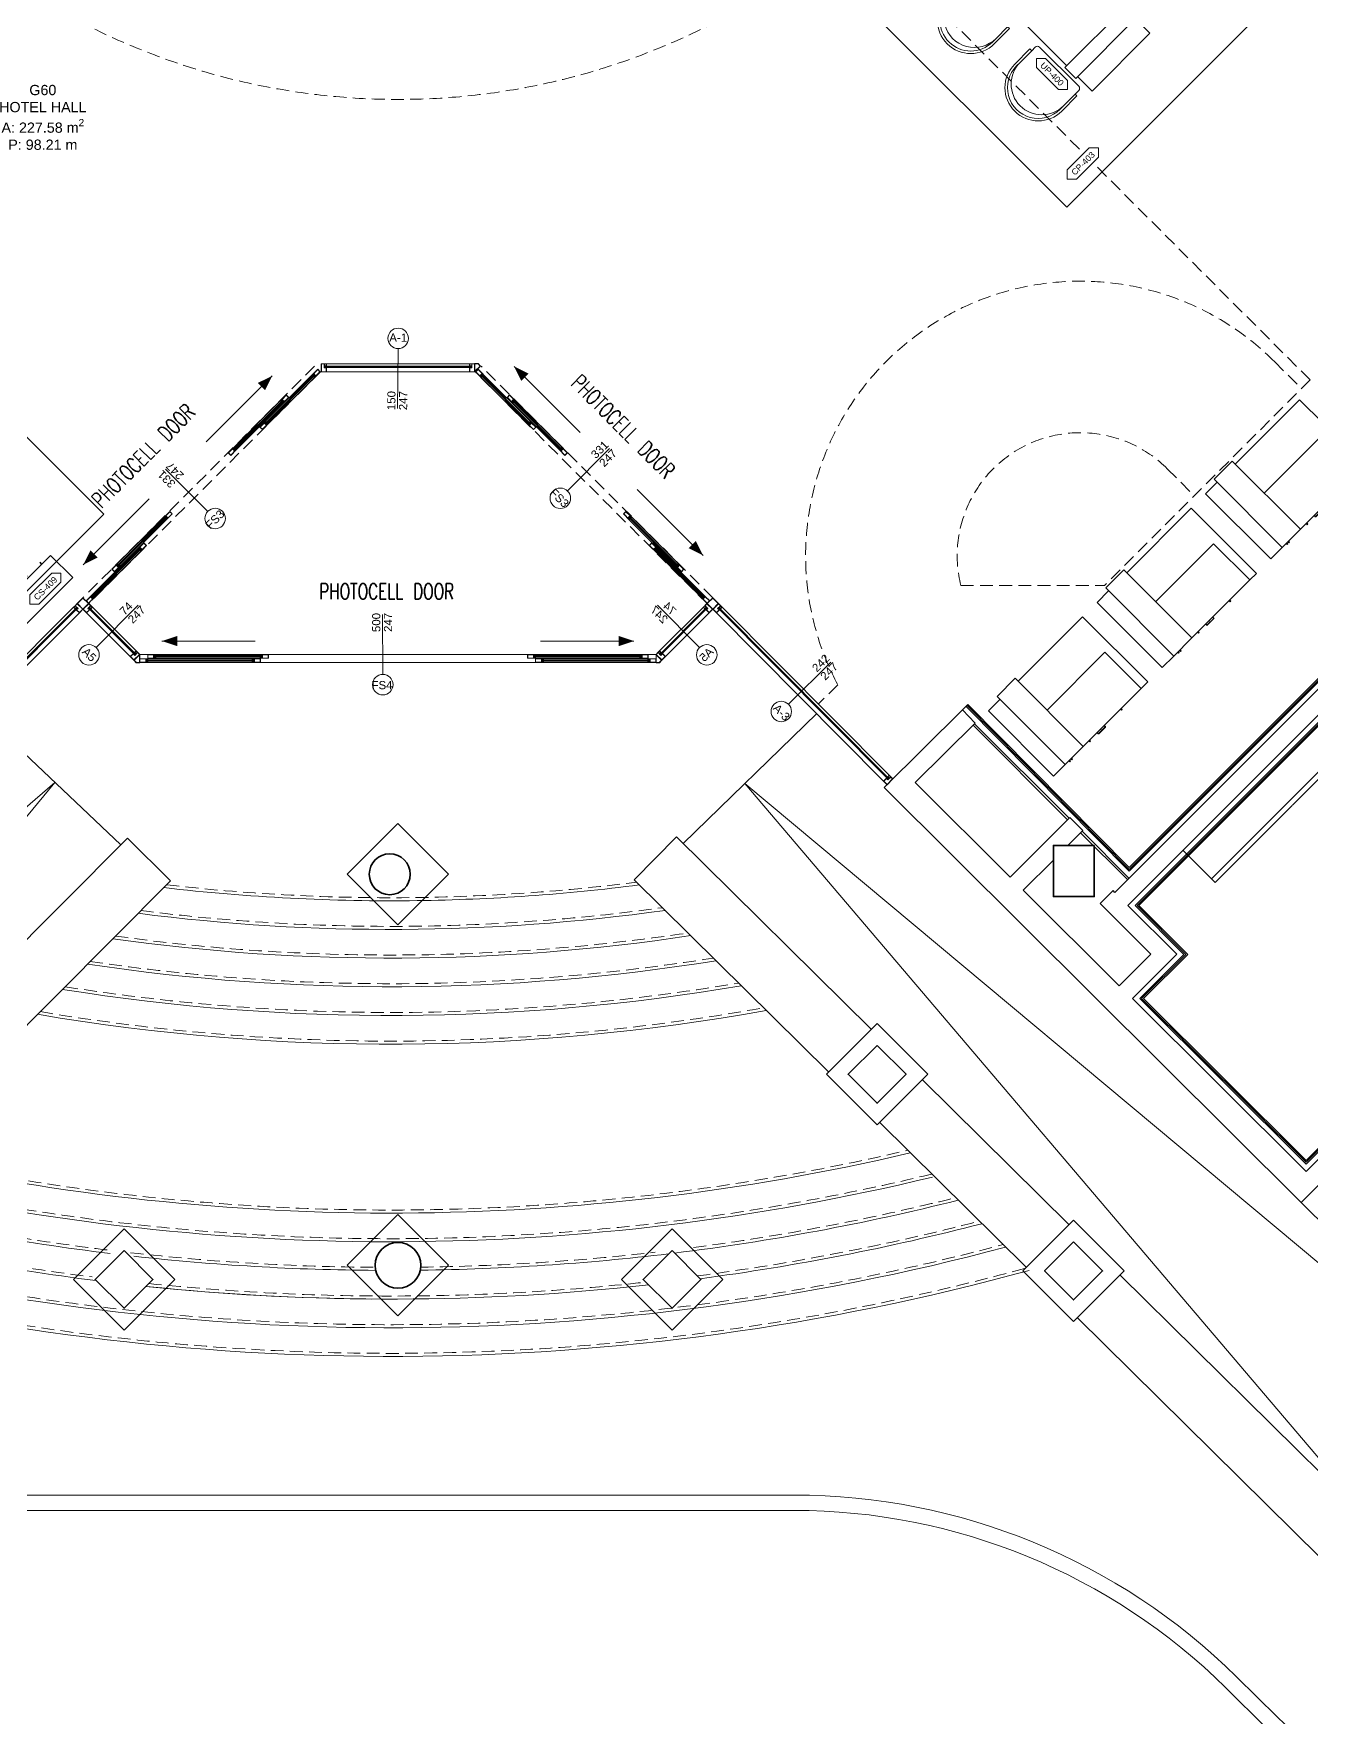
# Model space of a CAD drawing. Header units: centimetres. Extents: x 118932 to 154602, y -32682 to -23521.
# Drawn here: x 135968 to 137216, y -31698 to -30054 of the extents above; entities that cross this region are included whole.
import ezdxf

# ---------------------------------------------------------------- set-up
doc = ezdxf.new("R2010")
doc.units = ezdxf.units.CM
doc.header["$LTSCALE"] = 50
doc.header["$MEASUREMENT"] = 0
for name, pattern in [('HIDDEN', [0.375, 0.25, -0.125]), ('HIDDEN2', [0.1875, 0.125, -0.0625]), ('IMPORT-HIDDEN _11_', [3.75, 2.5, -1.25])]:
    doc.linetypes.add(name, pattern=pattern)
for name, color, linetype, lineweight, true_color in [('GEN_00_BL_Yazı', 7, 'Continuous', 0, 0x4f5250), ('GEN_00_BL_Ölçü Dış', 7, 'Continuous', 5, 0x766a5e), ('GEN_01_TA_Kolon', 7, 'Continuous', 35, 0xd05d28), ('GEN_01_TA_Merdiven', 7, 'Continuous', 13, 0x816183), ('GEN_02_TF_Mobilya', 7, 'Continuous', 5, 0x745e3d), ('GEN_02_TF_Pencere', 7, 'Continuous', 9, 0x6093ac), ('GEN_04_PL_İzdüşüm İnce', 7, 'HIDDEN2', 9, 0x6e6387), ('GEN_05_ML_Alçıpan_giydirme', 7, 'Continuous', 18, 0x7ebab5), ('GEN_05_ML_Kompozit Panel', 7, 'Continuous', 9, 0x7f8274), ('GEN_06_GR_Cam', 7, 'Continuous', 9, 0x6093ac), ('GEN_06_GR_İnce', 7, 'Continuous', 13, 0xb0b0a9), ('KALACAK DUVARLAR', 7, 'Continuous', 30, 0x005387), ('ÖRÜLECEK DUVARLAR', 7, 'Continuous', 30, 0xfaca30)]:
    doc.layers.add(name, color=color, linetype=linetype, lineweight=lineweight, true_color=true_color)
doc.layers.add('GEN_02_TF_Halı', color=7, linetype='Continuous', lineweight=5, true_color=0x903373, transparency=0.8)
doc.styles.add('ARIAL', font='arial.ttf')
doc.styles.add('Arial_6', font='arial.ttf', dxfattribs={"height": 59.5325})
doc.styles.get("Standard").update_dxf_attribs({"font": 'txt.shx', "width": 0.7})

# ---------------------------------------------------------------- blocks, each defined once
blk = doc.blocks.new('A$C2D1B6976')
at = {"layer": 'GEN_01_TA_Merdiven'}
for p, q in [((30520.1, 7623.7), (30387.2, 7749.4)), ((31069.5, 7625.1), (31200.1, 7752)), ((29725.8, 7054.8), (30455.7, 7684.6)), ((30455.7, 7684.6), (29840.6, 6941.4)), ((31877.1, 7058.8), (31129.7, 7683.6)), ((31129.7, 7683.6), (31758.2, 6944.5))]:
    blk.add_line(p, q, dxfattribs=at)
at = {"layer": 'GEN_01_TA_Merdiven', "linetype": 'IMPORT-HIDDEN _11_', "ltscale": 0.1}
for radius, start, end in [(1909.4, 263.4161, 277.2258), (1937.4, 262.7649, 277.8727), (1965.4, 262.1377, 278.4958), (1993.4, 261.5331, 279.0966), (2021.5, 260.9497, 279.6763), (2049.5, 260.3863, 280.2362), (2214.5, 257.4139, 283.1806), (2242.5, 256.9657, 283.6294), (2270.5, 256.5247, 263.1363), (2270.5, 277.4819, 284.065), (2298.5, 277.4923, 284.4881), (2298.5, 256.0994, 262.7083), (2326.5, 255.6861, 284.8992), (2270.5, 263.5761, 269.6213), (2270.5, 270.7414, 276.5362), (2354.5, 255.2844, 285.2989), (2298.5, 264.1009, 276.2245)]:
    blk.add_arc((30783.7, 9481.4), radius, start, end, dxfattribs=at)
at = {"layer": 'GEN_01_TA_Merdiven'}
for radius, start, end in [(1912.4, 270.778, 277.2963), (1912.4, 263.3452, 270.778), (1940.4, 262.6966, 277.9406), (1968.4, 262.0719, 278.5612), (1996.4, 261.4696, 279.1597), (2024.5, 260.8884, 279.7373), (2052.5, 260.327, 280.2951), (2217.5, 257.3649, 283.2293), (2245.5, 256.9657, 283.6294), (2273.5, 256.4785, 263.0754), (2273.5, 277.0071, 284.1109), (2301.5, 277.5496, 284.5327), (2301.5, 256.0545, 262.8132), (2329.5, 255.6425, 284.9426), (2273.5, 263.6646, 269.6336), (2273.5, 270.7291, 276.863), (2357.5, 255.242, 285.3411), (2301.5, 264.0403, 276.2844), (2301.5, 264.1155, 269.5397)]:
    blk.add_arc((30783.7, 9481.4), radius, start, end, dxfattribs=at)
at = {"layer": 'GEN_04_PL_İzdüşüm İnce', "ltscale": 2}
for p, q in [((31681.8, 8077.8), (31237.6, 8521.9)), ((31681.8, 8077.8), (31481, 7877)), ((31340.6, 7877), (31481, 7877)), ((31220.4, 7780.1), (31201.8, 7761.6))]:
    blk.add_line(p, q, dxfattribs=at)
for points in [[(31220.4, 7780.1, -0.861525), (31647, 8095.7), (31673.3, 8069.3)], [(31340.6, 7877, -0.760117), (31542.3, 7991), (31568.7, 7964.7)]]:
    blk.add_lwpolyline(points, format="xyb", dxfattribs=at)
blk.add_arc((30790.8, 9023.7), 671.9, 227.8621, 312.1223, dxfattribs=at)
at = {"layer": 'GEN_06_GR_İnce'}
for p, q in [((31021.5, 7589.5), (31062.9, 7631.5)), ((31253.3, 7443.4), (31062.9, 7631.5)), ((30526.7, 7630.2), (30334.5, 7437.3)), ((30568.6, 7588.5), (30526.7, 7630.2)), ((30568.6, 7588.5), (29882.4, 6899.8)), ((31211.6, 7401.7), (31021.5, 7589.5)), ((31446.5, 7252.6), (31303.1, 7394.2)), ((31404.7, 7210.8), (31261.4, 7352.5)), ((31758.2, 6944.5), (31496.2, 7203.3)), ((31719.5, 6899.8), (31454.5, 7161.6)), ((30423.8, 6988.5), (31177.7, 6988.5)), ((30423.8, 6973.5), (31177.7, 6973.5)), ((31649.5, 6771.9), (31610, 6811)), ((31639, 6761.2), (31599.4, 6800.3))]:
    blk.add_line(p, q, dxfattribs=at)
for centre, radius, start, end in [((31177.7, 6373.5), 615, 45.3434, 90), ((31177.7, 6373.5), 600, 45.3434, 90), ((31849.8, 6974.7), 300, 225.3434, 0), ((31849.8, 6974.7), 285, 225.3434, 0)]:
    blk.add_arc(centre, radius, start, end, dxfattribs=at)
blk = doc.blocks.new('LEVEL 0_A BLOK_KOLON')
at = {"layer": 'GEN_01_TA_Kolon'}
for points in [[(61859.8, 6645), (61819.8, 6645), (61819.8, 6595), (61859.8, 6595), (61859.8, 6645)], [(61647.6, 6449.6), (61619.3, 6421.4), (61647.6, 6393.1), (61661.8, 6407.2), (61675.9, 6421.4)], [(61839.6, 6257.6), (61867.9, 6229.3), (61839.6, 6201), (61825.5, 6215.2), (61811.3, 6229.3)], [(60912, 6249.3), (60883.7, 6221), (60912, 6192.8), (60926.1, 6206.9), (60940.2, 6221)], [(61447.3, 6249.3), (61419, 6221), (61447.3, 6192.8), (61461.4, 6206.9), (61475.6, 6221)]]:
    blk.add_lwpolyline(points, close=True, dxfattribs=at)
for centre, radius in [((61171.6, 6616.8), 20), ((61179.6, 6234.8), 22.3)]:
    blk.add_circle(centre, radius, dxfattribs=at)
at = {"layer": 'GEN_05_ML_Kompozit Panel'}
for points in [[(61130.1, 6616.8), (61179.6, 6666.3), (61229.1, 6616.8), (61179.6, 6567.3)], [(61598.1, 6421.4), (61647.6, 6470.9), (61697.1, 6421.4), (61647.6, 6371.9)], [(61130.1, 6234.8), (61179.6, 6284.3), (61229.1, 6234.8), (61179.6, 6185.3)], [(60862.5, 6221), (60912, 6270.5), (60961.5, 6221), (60912, 6171.5)], [(61397.8, 6221), (61447.3, 6270.5), (61496.8, 6221), (61447.3, 6171.5)], [(61790.1, 6229.3), (61839.6, 6278.8), (61889.1, 6229.3), (61839.6, 6179.8)]]:
    blk.add_lwpolyline(points, close=True, dxfattribs=at)
blk = doc.blocks.new('KALACAK DUVARLAR LEVEL 0 A BLOK')
at = {"layer": 'KALACAK DUVARLAR'}
for points in [[(61834.1, 6645), (61848.5, 6659.5), (61835.8, 6672.2), (61777.7, 6614.1), (61684.9, 6706.3), (61743.5, 6764.5), (61731, 6777.4), (61654.5, 6701.4), (62062, 6296.2), (62079.6, 6313.9)], [(62234.1, 6493.9), (62066.8, 6326.6), (61897.1, 6495.3), (61940.4, 6538.6), (61892.7, 6586.2), (62304.2, 6997.7)], [(62341.1, 7060), (61880, 6598.9), (61878.1, 6600.8), (61865.4, 6588.1), (61914.9, 6538.6), (61884.1, 6507.7), (61790.4, 6601.4), (61819.8, 6630.7)], [(61741.4, 6762.3), (61833.7, 6670.1)], [(61742.8, 6763.8), (61835.1, 6671.5)], [(61846.4, 6657.4), (61892.4, 6611.3)], [(61847.8, 6658.8), (61893.8, 6612.8)]]:
    blk.add_lwpolyline(points, dxfattribs=at)
blk.add_lwpolyline([(61191.6, 6616.8, 1), (61151.6, 6616.8, 1)], format="xyb", close=True, dxfattribs=at)
blk = doc.blocks.new('masa1')
at = {"layer": 'GEN_02_TF_Mobilya'}
for points in [[(-24.7, 24.7), (-116.7, 116.7), (-123.7, 123.7), (-180.3, 67.2), (-81.3, -31.8)], [(-14.1, 14.1), (0, 0), (-56.6, -56.6), (-70.7, -42.4)]]:
    blk.add_lwpolyline(points, dxfattribs=at)
blk.add_lwpolyline([(-72.5, -44.2), (-12.4, 15.9), (-23, 26.5), (-83.1, -33.6)], close=True, dxfattribs=at)
blk = doc.blocks.new('mobilya 4')
at = {"layer": 'GEN_02_TF_Mobilya'}
for p, q in [((-29, 98.3), (-91.9, 35.4)), ((34.7, 34.7), (-29, 98.3)), ((-63.6, 7.1), (-7.1, 63.6)), ((-7.1, 63.6), (28.3, 28.3)), ((-94.8, 38.2), (-112.4, 20.5)), ((-28.3, -28.3), (-94.8, 38.2)), ((28.3, 28.3), (34.7, 34.7)), ((-109.6, 17.7), (-120.9, 6.4)), ((-112.4, 20.5), (-46, -46)), ((-28.3, -28.3), (28.3, 28.3)), ((-120.9, 6.4), (-57.3, -57.3)), ((8, 8), (9, 7)), ((9.7, 7.7), (8.7, 8.7)), ((9.7, 7.7), (9, 7)), ((-14.9, -14.9), (-13.7, -16)), ((-13.5, -15.7), (-14.6, -14.6)), ((-7, -9.2), (-13.5, -15.7)), ((-13.2, -16), (-6.7, -9.5)), ((-11.7, -11.7), (-11.6, -11.8)), ((-10.9, -11.1), (-11.6, -11.8)), ((-11.6, -11.8), (-11.5, -11.7)), ((-10.9, -11.1), (-11, -11)), ((-11, -11.2), (-10.9, -11.1)), ((-8.1, -8.1), (-7, -9.2)), ((-6.7, -8.9), (-7.8, -7.8)), ((-46, -46), (-28.3, -28.3)), ((-28.3, -28.3), (-28.3, -28.3)), ((-22.8, -22.8), (-21.8, -23.8)), ((-21.1, -23.1), (-22.1, -22.1)), ((-21.1, -23.1), (-21.8, -23.8)), ((-57.3, -57.3), (-46, -46)), ((-42.3, -42.3), (-41.3, -43.3)), ((-40.6, -42.6), (-41.6, -41.6)), ((-40.6, -42.6), (-41.3, -43.3)), ((-40.5, -40.5), (-39.5, -41.5)), ((-38.8, -40.8), (-39.8, -39.8)), ((-38.8, -40.8), (-39.5, -41.5))]:
    blk.add_line(p, q, dxfattribs=at)
for centre, start, end in [((-13.5, -15.7), 225, 315), ((-7, -9.2), 315, 45)]:
    blk.add_arc(centre, 0.4, start, end, dxfattribs=at)
blk = doc.blocks.new('mobilya 5')
at = {"layer": 'GEN_02_TF_Mobilya'}
for p, q in [((147.8, 148.3), (175.7, 120.4)), ((175.7, 120.4), (-124.1, -179.5)), ((101.7, 46.3), (175.7, 120.4)), ((179.3, 116.8), (105.2, 42.8)), ((179.3, 116.8), (175.7, 120.4)), ((26.5, -28.8), (101.3, 45.9)), ((104.9, 42.4), (30.1, -32.4)), ((104.9, 42.4), (101.3, 45.9)), ((105.2, 42.8), (101.7, 46.3)), ((-48.6, -104), (26.2, -29.2)), ((29.7, -32.7), (-45.1, -107.5)), ((29.7, -32.7), (26.2, -29.2)), ((30.1, -32.4), (26.5, -28.8)), ((-124.1, -179.5), (-48.9, -104.3)), ((-45.4, -107.9), (-120.5, -183)), ((-124.1, -179.5), (-152, -151.5)), ((-120.5, -183), (-124.1, -179.5))]:
    blk.add_line(p, q, dxfattribs=at)
blk = doc.blocks.new('bookcase - CS-401 Bookcase _ Lobby_13-14914808-LOBBY - FURNITURE PLAN')
at = {"layer": 'GEN_02_TF_Mobilya'}
for p, q in [((13, 5), (125, 5)), ((13, 5), (13, 3)), ((13, 5), (125, 5)), ((13, 3), (13, 5)), ((125, 3), (13, 3)), ((13, 3), (13, 0)), ((13, 3), (125, 3)), ((13, 3), (13, 0)), ((125, 0), (13, 0)), ((125, 0), (13, 0)), ((125, 3), (125, 5)), ((125, 3), (125, 5)), ((125, 0), (125, 3)), ((125, 0), (125, 3))]:
    blk.add_line(p, q, dxfattribs=at)
blk = doc.blocks.new('bookcase - CS-401 Bookcase _ Lobby_12-14914807-LOBBY - FURNITURE PLAN')
at = {"layer": 'GEN_02_TF_Mobilya'}
for p, q in [((231, 3), (231, 28)), ((231, 28), (231, 3)), ((234, 3), (231, 3)), ((234, 3), (234, 28)), ((234, 28), (234, 3)), ((236, 3), (234, 3)), ((236, 3), (236, 28)), ((236, 3), (236, 28))]:
    blk.add_line(p, q, dxfattribs=at)
blk = doc.blocks.new('bookcase - CS-401 Bookcase _ Lobby_11-14914806-LOBBY - FURNITURE PLAN')
at = {"layer": 'GEN_02_TF_Mobilya'}
for p, q in [((-51, 28), (-51, 8)), ((-51, 28), (-51, 8)), ((-49, 8), (-49, 28)), ((-49, 28), (-49, 8)), ((-46, 8), (-46, 28)), ((-46, 8), (-46, 28))]:
    blk.add_line(p, q, dxfattribs=at)
blk = doc.blocks.new('bookcase - CS-401 Bookcase _ Lobby_11-V8-LOBBY - FURNITURE PLAN')
at = {"layer": 'GEN_02_TF_Mobilya'}
for p, q in [((-51, 28), (-51, 8)), ((-51, 28), (-51, 8)), ((-49, 8), (-49, 28)), ((-49, 28), (-49, 8)), ((-46, 8), (-46, 28)), ((-46, 8), (-46, 28)), ((-46, 28), (-46, 28))]:
    blk.add_line(p, q, dxfattribs=at)
blk = doc.blocks.new('FFE Tag-Multi-MSD - FFE Tag-Multi-MSD-8152404-TYPE A-01 - FURNITURE PLAN')
blk.add_wipeout([(-8.76, 0), (-6.19, 2.57), (6.19, 2.57), (8.76, 0), (6.19, -2.57), (-6.19, -2.57)]).dxf.layer = 'GEN_00_BL_Yazı'
at = {"layer": 'GEN_00_BL_Yazı'}
for p, q in [((-8.76, 0), (-6.19, 2.57)), ((-8.76, 0), (-6.19, -2.57)), ((6.19, 2.57), (-6.19, 2.57)), ((8.76, 0), (6.19, 2.57)), ((8.76, 0), (6.19, -2.57)), ((-6.19, -2.57), (6.19, -2.57))]:
    blk.add_line(p, q, dxfattribs=at)
blk = doc.blocks.new('CS-409_BookcasePrinter')
at = {"layer": 'GEN_02_TF_Mobilya'}
for p in [(1176, 305), (-1164, 0)]:
    blk.add_line(p, (-1164, 305), dxfattribs=at)
at = {"rotation": 180}
for name, p, xscale, yscale, zscale in [('bookcase - CS-401 Bookcase _ Lobby_13-14914808-LOBBY - FURNITURE PLAN', (-1123, 333), -1.482372961408308, 1.482372961408308, 1.482372961408308), ('bookcase - CS-401 Bookcase _ Lobby_12-14914807-LOBBY - FURNITURE PLAN', (-989, 333), -0.9994590557072358, 0.9994590557072358, 0.9994590557072365), ('bookcase - CS-401 Bookcase _ Lobby_13-14914808-LOBBY - FURNITURE PLAN', (-662, 333), -1.482372961408308, 1.482372961408308, 1.482372961408308), ('bookcase - CS-401 Bookcase _ Lobby_12-14914807-LOBBY - FURNITURE PLAN', (-529, 333), -0.9994590557072358, 0.9994590557072358, 0.9994590557072365), ('bookcase - CS-401 Bookcase _ Lobby_13-14914808-LOBBY - FURNITURE PLAN', (-211, 333), -1.482372961408308, 1.482372961408308, 1.482372961408308), ('bookcase - CS-401 Bookcase _ Lobby_12-14914807-LOBBY - FURNITURE PLAN', (-78, 333), -0.9994590557072358, 0.9994590557072358, 0.9994590557072365), ('bookcase - CS-401 Bookcase _ Lobby_13-14914808-LOBBY - FURNITURE PLAN', (236, 333), -1.482372961408308, 1.482372961408308, 1.482372961408308), ('bookcase - CS-401 Bookcase _ Lobby_12-14914807-LOBBY - FURNITURE PLAN', (370, 333), -0.9994590557072358, 0.9994590557072358, 0.9994590557072365), ('bookcase - CS-401 Bookcase _ Lobby_13-14914808-LOBBY - FURNITURE PLAN', (687, 333), -1.482372961408308, 1.482372961408308, 1.482372961408308), ('bookcase - CS-401 Bookcase _ Lobby_12-14914807-LOBBY - FURNITURE PLAN', (821, 333), -0.9994590557072358, 0.9994590557072358, 0.9994590557072365)]:
    blk.add_blockref(name, p, dxfattribs=dict(at, xscale=xscale, yscale=yscale, zscale=zscale))
at = {"extrusion": (0, 0, -1), "xscale": -0.9921703068934251, "yscale": 0.9921703068934251, "zscale": -0.9921703068934251, "rotation": 180}
for name, p in [('bookcase - CS-401 Bookcase _ Lobby_11-14914806-LOBBY - FURNITURE PLAN', (1091, 333)), ('bookcase - CS-401 Bookcase _ Lobby_11-14914806-LOBBY - FURNITURE PLAN', (630, 333)), ('bookcase - CS-401 Bookcase _ Lobby_11-14914806-LOBBY - FURNITURE PLAN', (180, 333)), ('bookcase - CS-401 Bookcase _ Lobby_11-14914806-LOBBY - FURNITURE PLAN', (-268, 333)), ('bookcase - CS-401 Bookcase _ Lobby_11-V8-LOBBY - FURNITURE PLAN', (-719, 333))]:
    blk.add_blockref(name, p, dxfattribs=at)
at = {"layer": 'GEN_00_BL_Yazı', "xscale": 24.48801272789196, "yscale": 24.48801272789196, "zscale": 24.48801272789196, "rotation": 359.9999999999977}
blk.add_blockref('FFE Tag-Multi-MSD - FFE Tag-Multi-MSD-8152404-TYPE A-01 - FURNITURE PLAN', (911, 113), dxfattribs=at)
at = {"layer": 'GEN_02_TF_Mobilya'}
for p in [(1176, 305), (-1164, 0)]:
    blk.add_line(p, (1176, 0), dxfattribs=at)
at = {"layer": 'GEN_00_BL_Yazı', "insert": (771, 143), "char_height": 60, "attachment_point": 1, "style": 'Arial_6'}
blk.add_mtext('CS-409', dxfattribs=at)
blk = doc.blocks.new('UP-400')
at = {"layer": 'GEN_00_BL_Yazı', "xscale": 2.448801272789173, "yscale": 2.448801272789173, "zscale": 2.448801272789173}
blk.add_blockref('FFE Tag-Multi-MSD - FFE Tag-Multi-MSD-8152404-TYPE A-01 - FURNITURE PLAN', (0, 0), dxfattribs=at)
at = {"layer": 'GEN_00_BL_Yazı', "insert": (-14, 2.9), "char_height": 6, "attachment_point": 1, "style": 'Arial_6'}
blk.add_mtext('UP-400', dxfattribs=at)
blk = doc.blocks.new('*U759')
blk.add_lwpolyline([(-30, 24), (-30, 8)])
at = {"xscale": -1, "rotation": 180}
blk.add_blockref('UP-400', (0, 10), dxfattribs=at)
at = {"ltscale": 0.03}
blk.add_lwpolyline([(-30, 8), (-32.5, 8), (-32.5, 29, -1), (32.5, 29), (32.5, 8), (30, 8), (30, 3, -0.414214), (27, 0), (-27, 0, -0.414214), (-30, 3)], format="xyb", close=True, dxfattribs=at)
for points in [[(30, 24), (30, 29, 1), (-30, 29), (-30, 24)], [(30, 8), (30, 24, 1), (-30, 24)]]:
    blk.add_lwpolyline(points, format="xyb")
blk = doc.blocks.new('CP-403_260(W)x290(D)x2')
at = {"layer": 'GEN_00_BL_Yazı', "xscale": 2.448801272789196, "yscale": 2.448801272789196, "zscale": 2.448801272789196}
blk.add_blockref('FFE Tag-Multi-MSD - FFE Tag-Multi-MSD-8152404-TYPE A-01 - FURNITURE PLAN', (0, 0), dxfattribs=at)
at = {"layer": 'GEN_00_BL_Yazı', "insert": (-14, 2.9), "char_height": 6, "attachment_point": 1, "style": 'Arial_6'}
blk.add_mtext('CP-403', dxfattribs=at)
blk = doc.blocks.new('A blok level 0 tefriş')
at = {"layer": 'GEN_02_TF_Halı'}
blk.add_lwpolyline([(45.5, -1304.2), (250.5, -1509.3), (434.4, -1325.4), (229.3, -1120.3)], close=True, dxfattribs=at)
for name, p in [('masa1', (331.8, -1339.5)), ('mobilya 4', (507, -1795.8)), ('mobilya 4', (401, -1901.9)), ('mobilya 5', (516, -1986)), ('mobilya 4', (294.9, -2007.9))]:
    blk.add_blockref(name, p)
at = {"layer": 'GEN_02_TF_Mobilya', "xscale": 0.1, "yscale": 0.1, "zscale": 0.1, "rotation": 45.00000000000234}
blk.add_blockref('CS-409_BookcasePrinter', (-803.7, -1954.4), dxfattribs=at)
at = {"layer": 'GEN_02_TF_Halı'}
blk.add_lwpolyline([(-944.7, -2063.8), (-690.2, -1809.2), (-944.7, -1554.7), (-1199.3, -1809.2)], close=True, dxfattribs=at)
at = {"rotation": 45.00000000000001}
blk.add_blockref('CP-403_260(W)x290(D)x2', (266.2, -1466.8), dxfattribs=at)
at = {"layer": 'GEN_02_TF_Mobilya', "xscale": -0.9999999999999999, "rotation": 135.0000000000034}
blk.add_blockref('*U759', (243.1, -1372.2), dxfattribs=at)
blk.add_blockref('*U759', (177.2, -1306.4), dxfattribs=at)
blk = doc.blocks.new('level 0 main tower duvarlar')
at = {"layer": 'GEN_05_ML_Alçıpan_giydirme'}
for points in [[(-376.4, -2450.3), (-398.6, -2341.6), (-362.6, -2305.7), (-382.4, -2285.9), (-829.7, -2733.1), (-988.9, -2572.1)], [(-375.2, -2450), (-397.2, -2342), (-360.9, -2305.7), (-382.4, -2284.1), (-829.7, -2731.3), (-988, -2571.2)], [(-373.9, -2449.8), (-395.9, -2342.5), (-359.1, -2305.7), (-382.4, -2282.3), (-829.6, -2729.5), (-987.1, -2570.3)], [(-400.1, -2455.1), (-422, -2365.1), (-823.7, -2766.7), (-776.1, -2814.4), (-819.3, -2857.6), (-656.6, -3019.3), (-493.5, -2856.1), (-387.9, -2856.1)], [(-401.4, -2455.4), (-422.7, -2367.5), (-821.9, -2766.7), (-774.3, -2814.4), (-817.5, -2857.6), (-656.6, -3017.5), (-494, -2854.9), (-387.9, -2854.9)], [(-387.9, -2853.6), (-494.5, -2853.6), (-656.7, -3015.8), (-815.7, -2857.6), (-772.5, -2814.4), (-820.2, -2766.7), (-423.4, -2370), (-402.6, -2455.6), (-373.9, -2449.8)], [(-992.5, -2575.6), (-987.1, -2570.3)]]:
    blk.add_lwpolyline(points, dxfattribs=at)
blk = doc.blocks.new('FS3')
at = {"layer": 'GEN_02_TF_Pencere'}
for p, q in [((48055.7, -19471.1), (48307.8, -19471.1)), ((48069.9, -19472.6), (48069.7, -19472.8)), ((48069.7, -19472.8), (48069.7, -19473.4)), ((48175, -19473.1), (48069.7, -19473.1)), ((48174.8, -19472.6), (48069.9, -19472.6)), ((48071.4, -19471.4), (48173.3, -19471.4)), ((48077.3, -19458.1), (48168.4, -19458.1)), ((48174.8, -19472.6), (48175, -19472.8)), ((48175, -19472.8), (48175, -19473.4)), ((48560, -19471.1), (48307.8, -19471.1)), ((48440.9, -19472.6), (48440.7, -19472.8)), ((48440.7, -19472.8), (48440.7, -19473.4)), ((48440.7, -19473.1), (48545.9, -19473.1)), ((48440.9, -19472.6), (48545.7, -19472.6)), ((48544.2, -19471.4), (48442.4, -19471.4)), ((48538.4, -19458.1), (48447.2, -19458.1)), ((48545.7, -19472.6), (48545.9, -19472.8)), ((48545.9, -19472.8), (48545.9, -19473.4)), ((48055.7, -19479.1), (48307.8, -19479.1)), ((48062.2, -19476.6), (48062, -19476.8)), ((48062, -19476.8), (48062, -19477.4)), ((48167.2, -19477.1), (48062, -19477.1)), ((48062.2, -19477.6), (48062, -19477.4)), ((48167, -19476.6), (48062.2, -19476.6)), ((48167, -19477.6), (48062.2, -19477.6)), ((48063.7, -19475.4), (48165.5, -19475.4)), ((48165.5, -19478.9), (48063.7, -19478.9)), ((48069.9, -19473.6), (48069.7, -19473.4)), ((48174.8, -19473.6), (48069.9, -19473.6)), ((48071.4, -19474.9), (48173.3, -19474.9)), ((48167, -19476.6), (48167.2, -19476.8)), ((48167, -19477.6), (48167.2, -19477.4)), ((48167.2, -19476.8), (48167.2, -19477.4)), ((48173.5, -19478.9), (48173.5, -19479.1)), ((48174.8, -19473.6), (48175, -19473.4)), ((48560, -19479.1), (48307.8, -19479.1)), ((48440.9, -19473.6), (48440.7, -19473.4)), ((48440.9, -19473.6), (48545.7, -19473.6)), ((48442.2, -19478.9), (48442.2, -19479.1)), ((48544.2, -19474.9), (48442.4, -19474.9)), ((48448.7, -19476.6), (48448.5, -19476.8)), ((48448.5, -19476.8), (48448.5, -19477.4)), ((48448.5, -19477.1), (48553.7, -19477.1)), ((48448.7, -19477.6), (48448.5, -19477.4)), ((48448.7, -19476.6), (48553.5, -19476.6)), ((48448.7, -19477.6), (48553.5, -19477.6)), ((48552, -19475.4), (48450.2, -19475.4)), ((48450.2, -19478.9), (48552, -19478.9)), ((48545.7, -19473.6), (48545.9, -19473.4)), ((48553.5, -19476.6), (48553.7, -19476.8)), ((48553.5, -19477.6), (48553.7, -19477.4)), ((48553.7, -19476.8), (48553.7, -19477.4))]:
    blk.add_line(p, q, dxfattribs=at)
for points in [[(48293.1, -19490.7), (48292.9, -19432.3)], [(48077.3, -19458.1), (48092.3, -19458.1)]]:
    blk.add_lwpolyline(points, dxfattribs=at)
for points in [[(48077.3, -19458.1, 0, 10, 0), (48092.3, -19458.1, 10, 10, 0)], [(48538.4, -19458.1, 0, 10, 0), (48523.4, -19458.1, 10, 10, 0)]]:
    blk.add_lwpolyline(points, format="xyseb", dxfattribs=at)
for points in [[(48063.4, -19471.4), (48069.4, -19471.4), (48069.4, -19473.9), (48071.4, -19473.9), (48071.4, -19474.9), (48063.4, -19474.9)], [(48063.6, -19471.6), (48069.2, -19471.6), (48069.2, -19474.1), (48071.2, -19474.1), (48071.2, -19474.7), (48063.6, -19474.7)], [(48069.4, -19471.4), (48071.4, -19471.4), (48071.4, -19472.3), (48069.4, -19472.3)], [(48069.4, -19471.6), (48071.2, -19471.6), (48071.2, -19472.1), (48069.4, -19472.1)], [(48181.3, -19471.4), (48175.3, -19471.4), (48175.3, -19473.9), (48173.3, -19473.9), (48173.3, -19474.9), (48181.3, -19474.9)], [(48175.3, -19471.4), (48173.3, -19471.4), (48173.3, -19472.3), (48175.3, -19472.3)], [(48181.1, -19471.6), (48175.5, -19471.6), (48175.5, -19474.1), (48173.5, -19474.1), (48173.5, -19474.7), (48181.1, -19474.7)], [(48175.3, -19471.6), (48173.5, -19471.6), (48173.5, -19472.1), (48175.3, -19472.1)], [(48434.4, -19471.4), (48440.4, -19471.4), (48440.4, -19473.9), (48442.4, -19473.9), (48442.4, -19474.9), (48434.4, -19474.9)], [(48434.6, -19471.6), (48440.2, -19471.6), (48440.2, -19474.1), (48442.2, -19474.1), (48442.2, -19474.7), (48434.6, -19474.7)], [(48440.4, -19471.4), (48442.4, -19471.4), (48442.4, -19472.3), (48440.4, -19472.3)], [(48440.4, -19471.6), (48442.2, -19471.6), (48442.2, -19472.1), (48440.4, -19472.1)], [(48552.2, -19471.4), (48546.2, -19471.4), (48546.2, -19473.9), (48544.2, -19473.9), (48544.2, -19474.9), (48552.2, -19474.9)], [(48546.2, -19471.4), (48544.2, -19471.4), (48544.2, -19472.3), (48546.2, -19472.3)], [(48552, -19471.6), (48546.4, -19471.6), (48546.4, -19474.1), (48544.4, -19474.1), (48544.4, -19474.7), (48552, -19474.7)], [(48546.2, -19471.6), (48544.4, -19471.6), (48544.4, -19472.1), (48546.2, -19472.1)], [(48055.7, -19475.4), (48061.7, -19475.4), (48061.7, -19477.9), (48063.7, -19477.9), (48063.7, -19478.9), (48055.7, -19478.9)], [(48055.9, -19475.6), (48061.5, -19475.6), (48061.5, -19478.1), (48063.5, -19478.1), (48063.5, -19478.7), (48055.9, -19478.7)], [(48061.7, -19475.4), (48063.7, -19475.4), (48063.7, -19476.3), (48061.7, -19476.3)], [(48061.7, -19475.6), (48063.5, -19475.6), (48063.5, -19476.1), (48061.7, -19476.1)], [(48173.5, -19475.4), (48167.5, -19475.4), (48167.5, -19477.9), (48165.5, -19477.9), (48165.5, -19478.9), (48173.5, -19478.9)], [(48167.5, -19475.4), (48165.5, -19475.4), (48165.5, -19476.3), (48167.5, -19476.3)], [(48173.3, -19475.6), (48167.7, -19475.6), (48167.7, -19478.1), (48165.7, -19478.1), (48165.7, -19478.7), (48173.3, -19478.7)], [(48167.5, -19475.6), (48165.7, -19475.6), (48165.7, -19476.1), (48167.5, -19476.1)], [(48442.2, -19475.4), (48448.2, -19475.4), (48448.2, -19477.9), (48450.2, -19477.9), (48450.2, -19478.9), (48442.2, -19478.9)], [(48442.4, -19475.6), (48448, -19475.6), (48448, -19478.1), (48450, -19478.1), (48450, -19478.7), (48442.4, -19478.7)], [(48448.2, -19475.4), (48450.2, -19475.4), (48450.2, -19476.3), (48448.2, -19476.3)], [(48448.2, -19475.6), (48450, -19475.6), (48450, -19476.1), (48448.2, -19476.1)], [(48560, -19475.4), (48554, -19475.4), (48554, -19477.9), (48552, -19477.9), (48552, -19478.9), (48560, -19478.9)], [(48554, -19475.4), (48552, -19475.4), (48552, -19476.3), (48554, -19476.3)], [(48559.8, -19475.6), (48554.2, -19475.6), (48554.2, -19478.1), (48552.2, -19478.1), (48552.2, -19478.7), (48559.8, -19478.7)], [(48554, -19475.6), (48552.2, -19475.6), (48552.2, -19476.1), (48554, -19476.1)]]:
    blk.add_lwpolyline(points, close=True, dxfattribs=at)
blk.add_circle((48293.1, -19500.7), 10, dxfattribs=at)
at = {"layer": 'GEN_02_TF_Pencere', "width": 0.7}
blk.add_text('PHOTOCELL DOOR', height=15.469, rotation=359.9963, dxfattribs=at).set_placement((48231, -19417.3))
at = {"layer": 'GEN_02_TF_Pencere', "char_height": 8, "style": 'ARIAL'}
for s, insert, attachment_point, rotation in [('\\A1;500', (48282.7, -19449.3), 1, 90.2381), ('\\A1;247', (48294.2, -19449.2), 1, 90.2381), ('\\A1;FS4', (48302.6, -19505.2), 9, 0.2381)]:
    blk.add_mtext_dynamic_manual_height_columns(s, width=2361.793, gutter_width=1250, heights=[258.5], dxfattribs=dict(at, insert=insert, attachment_point=attachment_point, rotation=rotation))
blk = doc.blocks.new('A4 VE A5')
at = {"layer": 'GEN_02_TF_Pencere'}
for p, q in [((49150.9, -19488.2), (49090.5, -19488.2)), ((49089, -19490.7), (49088.8, -19490.9)), ((49088.8, -19490.9), (49088.8, -19491.5)), ((49088.8, -19491.2), (49152.6, -19491.2)), ((49089, -19491.7), (49088.8, -19491.5)), ((49089, -19490.7), (49152.4, -19490.7)), ((49089, -19491.7), (49152.4, -19491.7)), ((49090.5, -19496.2), (49150.9, -19496.2)), ((49152.4, -19490.7), (49152.6, -19490.9)), ((49152.4, -19491.7), (49152.6, -19491.5)), ((49152.6, -19490.9), (49152.6, -19491.5))]:
    blk.add_line(p, q, dxfattribs=at)
for points in [[(49121, -19513.5), (49120.8, -19455.2)], [(49077.5, -19496.2), (49077.5, -19488.2), (49085.5, -19488.2), (49085.5, -19496.2), (49077.5, -19496.2)], [(49085.3, -19496), (49085.3, -19488.4), (49077.7, -19488.4), (49077.7, -19496)], [(49090.5, -19496.2), (49085.5, -19496.2), (49085.5, -19488.2), (49090.5, -19488.2), (49090.5, -19490.4), (49088.5, -19490.4), (49088.5, -19492), (49090.5, -19492), (49090.5, -19496.2)], [(49090.3, -19496), (49085.7, -19496), (49085.7, -19488.4), (49090.3, -19488.4), (49090.3, -19490.2), (49088.3, -19490.2), (49088.3, -19492.2), (49090.3, -19492.2), (49090.3, -19496)], [(49077.7, -19496), (49085.3, -19496)]]:
    blk.add_lwpolyline(points, dxfattribs=at)
for points in [[(49077.5, -19496.2), (49077.5, -19488.2), (49085.5, -19488.2), (49085.5, -19496.2)], [(49077.7, -19496), (49077.7, -19488.4), (49085.3, -19488.4), (49085.3, -19496)], [(49085.5, -19488.2), (49088.5, -19488.2), (49088.5, -19492), (49090.5, -19492), (49090.5, -19496.2), (49085.5, -19496.2)], [(49085.7, -19488.4), (49088.3, -19488.4), (49088.3, -19492.2), (49090.3, -19492.2), (49090.3, -19496), (49085.7, -19496)], [(49088.5, -19488.2), (49090.5, -19488.2), (49090.5, -19490.4), (49088.5, -19490.4)], [(49088.5, -19488.4), (49090.3, -19488.4), (49090.3, -19490.2), (49088.5, -19490.2)], [(49155.9, -19488.2), (49152.9, -19488.2), (49152.9, -19492), (49150.9, -19492), (49150.9, -19496.2), (49155.9, -19496.2)], [(49152.9, -19488.2), (49150.9, -19488.2), (49150.9, -19490.4), (49152.9, -19490.4)], [(49155.7, -19488.4), (49153.1, -19488.4), (49153.1, -19492.2), (49151.1, -19492.2), (49151.1, -19496), (49155.7, -19496)], [(49152.9, -19488.4), (49151.1, -19488.4), (49151.1, -19490.2), (49152.9, -19490.2)]]:
    blk.add_lwpolyline(points, close=True, dxfattribs=at)
blk.add_circle((49121.1, -19523.5), 10, dxfattribs=at)
at = {"layer": 'GEN_02_TF_Pencere', "char_height": 8, "style": 'ARIAL'}
for s, insert, attachment_point, rotation in [('\\A1;247', (49122.2, -19472.1), 1, 90.2381), ('\\A1;74', (49110.7, -19472.1), 1, 90.2381), ('\\A1;A5', (49128, -19527.2), 9, 0.2381)]:
    blk.add_mtext_dynamic_manual_height_columns(s, width=2361.793, gutter_width=1250, heights=[258.5], dxfattribs=dict(at, insert=insert, attachment_point=attachment_point, rotation=rotation))
blk = doc.blocks.new('FS4')
at = {"layer": 'GEN_02_TF_Pencere'}
for p, q in [((47664.4, -13479.2), (47755.6, -13479.7)), ((47925.5, -13480.6), (47834.3, -13480.1)), ((47688.9, -13502.2), (47752.9, -13502.5)), ((47647.8, -13507.2), (47647.6, -13507.4)), ((47647.6, -13507.4), (47647.6, -13508)), ((47715, -13508.1), (47647.6, -13507.7)), ((47647.8, -13508.2), (47647.6, -13508)), ((47714.8, -13507.6), (47647.8, -13507.2)), ((47714.8, -13508.6), (47647.8, -13508.2)), ((47649.3, -13506), (47713.3, -13506.3)), ((47713.3, -13509.8), (47649.3, -13509.5)), ((47687.4, -13503.4), (47687.2, -13503.6)), ((47687.2, -13503.6), (47687.2, -13504.2)), ((47754.6, -13504.3), (47687.2, -13503.9)), ((47687.4, -13504.4), (47687.2, -13504.2)), ((47754.4, -13503.8), (47687.4, -13503.4)), ((47754.4, -13504.8), (47687.4, -13504.4)), ((47752.9, -13506), (47688.9, -13505.7)), ((47714.8, -13507.6), (47715, -13507.8)), ((47714.8, -13508.6), (47715, -13508.4)), ((47715, -13507.8), (47715, -13508.4)), ((47754.4, -13503.8), (47754.6, -13504)), ((47754.4, -13504.8), (47754.6, -13504.6)), ((47754.6, -13504), (47754.6, -13504.6)), ((47848.2, -13504.3), (47848, -13504.5)), ((47848, -13504.5), (47848, -13505.1)), ((47848, -13504.8), (47915.4, -13505.1)), ((47848.2, -13505.3), (47848, -13505.1)), ((47848.2, -13504.3), (47915.2, -13504.6)), ((47848.2, -13505.3), (47915.2, -13505.6)), ((47913.7, -13503.3), (47849.7, -13503)), ((47849.7, -13506.5), (47913.7, -13506.8)), ((47887.8, -13508.5), (47887.6, -13508.7)), ((47887.6, -13508.7), (47887.6, -13509.3)), ((47887.6, -13509), (47955, -13509.3)), ((47887.8, -13509.5), (47887.6, -13509.3)), ((47887.8, -13508.5), (47954.8, -13508.8)), ((47887.8, -13509.5), (47954.8, -13509.8)), ((47953.3, -13507.6), (47889.3, -13507.2)), ((47889.3, -13510.7), (47953.3, -13511.1)), ((47915.2, -13504.6), (47915.4, -13504.8)), ((47915.2, -13505.6), (47915.4, -13505.4)), ((47915.4, -13504.8), (47915.4, -13505.4)), ((47954.8, -13508.8), (47955, -13509)), ((47954.8, -13509.8), (47955, -13509.6)), ((47955, -13509), (47955, -13509.6))]:
    blk.add_line(p, q, dxfattribs=at)
at = {"layer": 'GEN_02_TF_Pencere', "linetype": 'HIDDEN'}
for p, q in [((47961.3, -13503.3), (47641.3, -13501.7)), ((47961.3, -13511.3), (47641.3, -13509.7))]:
    blk.add_line(p, q, dxfattribs=at)
at = {"layer": 'GEN_02_TF_Pencere'}
for points in [[(47664.4, -13479.2, 0, 10, 0), (47679.4, -13479.3, 10, 10, 0)], [(47925.5, -13480.6, 0, 10, 0), (47910.5, -13480.5, 10, 10, 0)]]:
    blk.add_lwpolyline(points, format="xyseb", dxfattribs=at)
blk.add_lwpolyline([(47787.1, -13529), (47787.2, -13470.7)], dxfattribs=at)
for points in [[(47680.9, -13502.1), (47686.9, -13502.2), (47686.9, -13504.7), (47688.9, -13504.7), (47688.9, -13505.7), (47680.9, -13505.6)], [(47681.1, -13502.3), (47686.7, -13502.4), (47686.7, -13504.9), (47688.7, -13504.9), (47688.7, -13505.5), (47681.1, -13505.4)], [(47686.9, -13502.2), (47688.9, -13502.2), (47688.9, -13503.1), (47686.9, -13503.1)], [(47686.9, -13502.4), (47688.7, -13502.4), (47688.7, -13502.9), (47686.9, -13502.9)], [(47760.9, -13502.6), (47754.9, -13502.5), (47754.9, -13505.1), (47752.9, -13505.1), (47752.9, -13506), (47760.9, -13506.1)], [(47754.9, -13502.5), (47752.9, -13502.5), (47752.9, -13503.5), (47754.9, -13503.5)], [(47760.7, -13502.8), (47755.1, -13502.7), (47755.1, -13505.3), (47753.1, -13505.3), (47753.1, -13505.8), (47760.7, -13505.9)], [(47754.9, -13502.7), (47753.1, -13502.7), (47753.1, -13503.3), (47754.9, -13503.3)], [(47641.3, -13505.9), (47647.3, -13506), (47647.3, -13508.5), (47649.3, -13508.5), (47649.3, -13509.5), (47641.3, -13509.4)], [(47641.5, -13506.1), (47647.1, -13506.2), (47647.1, -13508.7), (47649.1, -13508.7), (47649.1, -13509.3), (47641.5, -13509.2)], [(47647.3, -13506), (47649.3, -13506), (47649.3, -13506.9), (47647.3, -13506.9)], [(47647.3, -13506.2), (47649.1, -13506.2), (47649.1, -13506.7), (47647.3, -13506.7)], [(47721.3, -13506.3), (47715.3, -13506.3), (47715.3, -13508.9), (47713.3, -13508.9), (47713.3, -13509.8), (47721.3, -13509.8)], [(47715.3, -13506.3), (47713.3, -13506.3), (47713.3, -13507.3), (47715.3, -13507.3)], [(47721.1, -13506.5), (47715.5, -13506.5), (47715.5, -13509.1), (47713.5, -13509.1), (47713.5, -13509.6), (47721.1, -13509.6)], [(47715.3, -13506.5), (47713.5, -13506.5), (47713.5, -13507.1), (47715.3, -13507.1)], [(47841.7, -13503), (47847.7, -13503), (47847.7, -13505.6), (47849.7, -13505.6), (47849.7, -13506.5), (47841.7, -13506.5)], [(47841.9, -13503.2), (47847.5, -13503.2), (47847.5, -13505.8), (47849.5, -13505.8), (47849.5, -13506.3), (47841.9, -13506.3)], [(47847.7, -13503), (47849.7, -13503), (47849.7, -13504), (47847.7, -13504)], [(47847.7, -13503.2), (47849.5, -13503.2), (47849.5, -13503.8), (47847.7, -13503.8)], [(47881.3, -13507.2), (47887.3, -13507.2), (47887.3, -13509.8), (47889.3, -13509.8), (47889.3, -13510.7), (47881.3, -13510.7)], [(47881.5, -13507.4), (47887.1, -13507.4), (47887.1, -13510), (47889.1, -13510), (47889.1, -13510.5), (47881.5, -13510.5)], [(47887.3, -13507.2), (47889.3, -13507.2), (47889.3, -13508.2), (47887.3, -13508.2)], [(47887.3, -13507.4), (47889.1, -13507.4), (47889.1, -13508), (47887.3, -13508)], [(47915.7, -13503.4), (47913.7, -13503.3), (47913.7, -13504.3), (47915.7, -13504.3)], [(47921.7, -13503.4), (47915.7, -13503.4), (47915.7, -13505.9), (47913.7, -13505.9), (47913.7, -13506.8), (47921.7, -13506.9)], [(47915.7, -13503.6), (47913.9, -13503.5), (47913.9, -13504.1), (47915.7, -13504.1)], [(47921.5, -13503.6), (47915.9, -13503.6), (47915.9, -13506.1), (47913.9, -13506.1), (47913.9, -13506.6), (47921.5, -13506.7)], [(47961.3, -13507.6), (47955.3, -13507.6), (47955.3, -13510.1), (47953.3, -13510.1), (47953.3, -13511.1), (47961.3, -13511.1)], [(47955.3, -13507.6), (47953.3, -13507.6), (47953.3, -13508.5), (47955.3, -13508.5)], [(47961.1, -13507.8), (47955.5, -13507.8), (47955.5, -13510.3), (47953.5, -13510.3), (47953.5, -13510.9), (47961.1, -13510.9)], [(47955.3, -13507.8), (47953.5, -13507.8), (47953.5, -13508.3), (47955.3, -13508.3)]]:
    blk.add_lwpolyline(points, close=True, dxfattribs=at)
blk.add_circle((47787.1, -13539), 10, dxfattribs=at)
at = {"layer": 'GEN_02_TF_Pencere', "lineweight": 30, "width": 0.7}
blk.add_text('PHOTOCELL DOOR', height=15.469, rotation=359.7731, dxfattribs=at).set_placement((47715.5, -13453.5))
at = {"layer": 'GEN_02_TF_Pencere', "transparency": 33554687, "char_height": 8, "style": 'ARIAL'}
for s, insert, attachment_point, rotation in [('\\A1;331', (47777, -13487.5), 1, 89.9409), ('\\A1;247', (47788.5, -13487.6), 1, 89.9409), ('\\A1;FS3', (47796.5, -13543.6), 9, 359.9409)]:
    blk.add_mtext_dynamic_manual_height_columns(s, width=2361.793, gutter_width=1250, heights=[258.5], dxfattribs=dict(at, insert=insert, attachment_point=attachment_point, rotation=rotation))
blk = doc.blocks.new('a1')
at = {"layer": 'GEN_02_TF_Pencere'}
for p, q in [((104928.2, -34029.8), (104928, -34030)), ((104928, -34030), (104928, -34030.6)), ((104928.2, -34030.8), (104928, -34030.6)), ((105071.1, -34029.8), (105071.3, -34030)), ((105071.1, -34030.8), (105071.3, -34030.6)), ((105071.3, -34030), (105071.3, -34030.6))]:
    blk.add_line(p, q, dxfattribs=at)
for points in [[(104929.7, -34035.3), (104924.7, -34035.3), (104924.7, -34027.3), (104929.7, -34027.3), (104929.7, -34029.5), (104927.7, -34029.5), (104927.7, -34031.1), (104929.7, -34031.1), (104929.7, -34035.3)], [(104929.5, -34035.1), (104924.9, -34035.1), (104924.9, -34027.5), (104929.5, -34027.5), (104929.5, -34029.3), (104927.5, -34029.3), (104927.5, -34031.3), (104929.5, -34031.3), (104929.5, -34035.1)], [(104999.7, -34012.5), (104999.3, -34070.9)], [(105069.6, -34035.3), (105074.6, -34035.3), (105074.6, -34027.3), (105069.6, -34027.3), (105069.6, -34029.5), (105071.6, -34029.5), (105071.6, -34031.1), (105069.6, -34031.1), (105069.6, -34035.3)], [(105069.8, -34035.1), (105074.4, -34035.1), (105074.4, -34027.5), (105069.8, -34027.5), (105069.8, -34029.3), (105071.8, -34029.3), (105071.8, -34031.3), (105069.8, -34031.3), (105069.8, -34035.1)]]:
    blk.add_lwpolyline(points, dxfattribs=at)
for points in [[(104924.7, -34027.3), (104927.7, -34027.3), (104927.7, -34031.1), (104929.7, -34031.1), (104929.7, -34035.3), (104924.7, -34035.3)], [(104924.9, -34027.5), (104927.5, -34027.5), (104927.5, -34031.3), (104929.5, -34031.3), (104929.5, -34035.1), (104924.9, -34035.1)], [(104927.7, -34027.3), (104929.7, -34027.3), (104929.7, -34029.5), (104927.7, -34029.5)], [(104927.7, -34027.5), (104929.5, -34027.5), (104929.5, -34029.3), (104927.7, -34029.3)], [(105074.6, -34027.3), (105071.6, -34027.3), (105071.6, -34031.1), (105069.6, -34031.1), (105069.6, -34035.3), (105074.6, -34035.3)], [(105071.6, -34027.3), (105069.6, -34027.3), (105069.6, -34029.5), (105071.6, -34029.5)], [(105074.4, -34027.5), (105071.8, -34027.5), (105071.8, -34031.3), (105069.8, -34031.3), (105069.8, -34035.1), (105074.4, -34035.1)], [(105071.6, -34027.5), (105069.8, -34027.5), (105069.8, -34029.3), (105071.6, -34029.3)]]:
    blk.add_lwpolyline(points, close=True, dxfattribs=at)
blk.add_circle((104999.8, -34002.5), 10, dxfattribs=at)
at = {"layer": 'GEN_06_GR_Cam'}
for p, q in [((104999.6, -34027.3), (104929, -34027.3)), ((104999.6, -34027.3), (105070.3, -34027.3)), ((104927.3, -34030.3), (104999.6, -34030.3)), ((104927.5, -34029.8), (104999.6, -34029.8)), ((104927.5, -34030.8), (104999.6, -34030.8)), ((104929, -34035.3), (104999.6, -34035.3)), ((105071.8, -34029.8), (104999.6, -34029.8)), ((105072, -34030.3), (104999.6, -34030.3)), ((105071.8, -34030.8), (104999.6, -34030.8)), ((105070.3, -34035.3), (104999.6, -34035.3))]:
    blk.add_line(p, q, dxfattribs=at)
at = {"layer": 'GEN_02_TF_Pencere', "transparency": 33554687, "char_height": 8, "style": 'ARIAL'}
for s, insert, attachment_point, rotation in [('\\A1;A-1', (104991.1, -34005.7), 7, 359.563), ('\\A1;150', (104989.2, -34053.9), 3, 89.563), ('\\A1;247', (105000.7, -34054), 3, 89.563)]:
    blk.add_mtext_dynamic_manual_height_columns(s, width=2361.793, gutter_width=1250, heights=[258.5], dxfattribs=dict(at, insert=insert, attachment_point=attachment_point, rotation=rotation))
blk = doc.blocks.new('A2_')
at = {"layer": 'GEN_02_TF_Pencere'}
blk.add_lwpolyline([(36.4, 10.4), (36.6, 68.7)], dxfattribs=at)
blk.add_circle((36.3, 0.4), 10, dxfattribs=at)
at = {"layer": 'GEN_06_GR_Cam'}
for p, q in [((-92.9, 34.5), (-93.1, 34.3)), ((-93.1, 34.3), (-93.1, 33.7)), ((166, 34), (-93.1, 34)), ((165.8, 34.5), (-92.9, 34.5)), ((165.8, 33.5), (-92.9, 33.5)), ((-91.4, 37), (164.3, 37)), ((165.8, 34.5), (166, 34.3)), ((166, 34.3), (166, 33.7)), ((164.3, 29), (-91.4, 29))]:
    blk.add_line(p, q, dxfattribs=at)
for points in [[(-96.4, 37), (-93.4, 37), (-93.4, 33.2), (-91.4, 33.2), (-91.4, 29), (-96.4, 29)], [(-96.2, 36.8), (-93.6, 36.8), (-93.6, 33), (-91.6, 33), (-91.6, 29.2), (-96.2, 29.2)], [(-93.4, 37), (-91.4, 37), (-91.4, 34.8), (-93.4, 34.8)], [(-93.4, 36.8), (-91.6, 36.8), (-91.6, 35), (-93.4, 35)], [(169.3, 37), (166.3, 37), (166.3, 33.2), (164.3, 33.2), (164.3, 29), (169.3, 29)], [(166.3, 37), (164.3, 37), (164.3, 34.8), (166.3, 34.8)], [(169.1, 36.8), (166.5, 36.8), (166.5, 33), (164.5, 33), (164.5, 29.2), (169.1, 29.2)], [(166.3, 36.8), (164.5, 36.8), (164.5, 35), (166.3, 35)]]:
    blk.add_lwpolyline(points, close=True, dxfattribs=at)
at = {"layer": 'GEN_02_TF_Pencere', "transparency": 33554687, "char_height": 8, "style": 'ARIAL'}
for s, insert, attachment_point, rotation in [('\\A1;247', (35.2, 51.8), 3, 269.7815), ('\\A1;267', (46.7, 51.8), 3, 269.7815), ('\\A1;A-2', (26.9, -4.2), 7, 359.7815)]:
    blk.add_mtext_dynamic_manual_height_columns(s, width=2361.793, gutter_width=1250, heights=[258.5], dxfattribs=dict(at, insert=insert, attachment_point=attachment_point, rotation=rotation))
blk = doc.blocks.new('A3_')
at = {"layer": 'GEN_02_TF_Pencere'}
blk.add_lwpolyline([(-2.8, -20.9), (-3, 37.4)], dxfattribs=at)
blk.add_circle((-2.8, -30.9), 10, dxfattribs=at)
at = {"layer": 'GEN_06_GR_Cam'}
for p, q in [((115.8, 0), (-115.8, 0)), ((-117.3, -2.5), (-117.5, -2.7)), ((-117.5, -2.7), (-117.5, -3.3)), ((-117.5, -3), (117.5, -3)), ((-117.3, -3.5), (-117.5, -3.3)), ((-117.3, -2.5), (117.3, -2.5)), ((-117.3, -3.5), (117.3, -3.5)), ((-115.8, -8), (115.8, -8)), ((117.3, -2.5), (117.5, -2.7)), ((117.3, -3.5), (117.5, -3.3)), ((117.5, -2.7), (117.5, -3.3))]:
    blk.add_line(p, q, dxfattribs=at)
for points in [[(-120.8, 0), (-117.8, 0), (-117.8, -3.8), (-115.8, -3.8), (-115.8, -8), (-120.8, -8)], [(-117.8, 0), (-115.8, 0), (-115.8, -2.2), (-117.8, -2.2)], [(120.8, 0), (117.8, 0), (117.8, -3.8), (115.8, -3.8), (115.8, -8), (120.8, -8)], [(117.8, 0), (115.8, 0), (115.8, -2.2), (117.8, -2.2)], [(-120.6, -0.2), (-118, -0.2), (-118, -4), (-116, -4), (-116, -7.8), (-120.6, -7.8)], [(-117.8, -0.2), (-116, -0.2), (-116, -2), (-117.8, -2)], [(120.6, -0.2), (118, -0.2), (118, -4), (116, -4), (116, -7.8), (120.6, -7.8)], [(117.8, -0.2), (116, -0.2), (116, -2), (117.8, -2)]]:
    blk.add_lwpolyline(points, close=True, dxfattribs=at)
at = {"layer": 'GEN_02_TF_Pencere', "transparency": 33554687, "char_height": 8, "style": 'ARIAL'}
for s, insert, attachment_point, rotation in [('\\A1;242', (-13.1, 20.5), 1, 90.2185), ('\\A1;247', (-1.7, 20.6), 1, 90.2185), ('\\A1;A-3', (6.7, -35.4), 9, 0.2185)]:
    blk.add_mtext_dynamic_manual_height_columns(s, width=2361.793, gutter_width=1250, heights=[258.5], dxfattribs=dict(at, insert=insert, attachment_point=attachment_point, rotation=rotation))
blk = doc.blocks.new('DOGRAMA LEVEL 0 A BLOK')
at = {"layer": 'GEN_06_GR_Cam'}
for points in [[(1783.6, -2298), (1783.6, -2290), (1786.9, -2290), (1789.3, -2292.4)], [(1783.8, -2297.5), (1783.8, -2290.2), (1786.9, -2290.2), (1789, -2292.4)], [(1456.4, -2574.1), (1456.4, -2582.1), (1453.1, -2582.1), (1450.8, -2579.7)], [(1456.2, -2574.6), (1456.2, -2581.9), (1453.2, -2581.9), (1451.1, -2579.7)], [(1960.8, -2574.1), (1966.5, -2579.7), (1964.1, -2582.1), (1960.8, -2582.1)], [(1961, -2574.6), (1966.2, -2579.7), (1964, -2581.9), (1961, -2581.9)]]:
    blk.add_lwpolyline(points, close=True, dxfattribs=at)
for name, p, rotation in [('FS4', (-41707.8, -26883), 45.29722986762496), ('FS4', (-22574.4, 40816.4), 315.2972298676249), ('A4 VE A5', (-19521.8, 45964.6), 315.0000000001822)]:
    blk.add_blockref(name, p, dxfattribs=dict(rotation=rotation))
for name, p in [('a1', (-103290.9, 31737.2)), ('FS3', (-46599.2, 16897.1))]:
    blk.add_blockref(name, p)
at = {"xscale": -1, "rotation": 44.99999999981782}
blk.add_blockref('A4 VE A5', (22939, 45964.6), dxfattribs=at)
at = {"layer": 'ÖRÜLECEK DUVARLAR'}
for name, p, rotation in [('A3_', (2107, -2610), 314.8220833061825), ('A2_', (1301.8, -2670.2), 45.00000000051344)]:
    blk.add_blockref(name, p, dxfattribs=dict(at, rotation=rotation))
blk = doc.blocks.new('ÖRÜLECEK DUVAR LEVEL 0 A BLOK')
at = {"layer": 'ÖRÜLECEK DUVARLAR'}
blk.add_lwpolyline([(1036.6, -1275.8), (1093.3, -1332.2), (1111, -1314.4), (1054.2, -1258)], close=True, dxfattribs=at)
blk = doc.blocks.new('TEFRISLI MAHAL LEVEL 0 A BLOK')
at = {"layer": 'GEN_00_BL_Yazı', "insert": (-153.2, -1215.5), "char_height": 10, "attachment_point": 2, "style": 'ARIAL'}
blk.add_mtext('\\A1;\\pxqc;G60\\PHOTEL HALL \\PA: 227.58 m{\\H0.7x;\\S2^ ;}\\PP: 98.21 m', dxfattribs=at)

msp = doc.modelspace()

# ---------------------------------------------------------------- block references
for name, p in [('KALACAK DUVARLAR LEVEL 0 A BLOK', (75144.1, -37491.5)), ('A$C2D1B6976', (105532.9, -38469.6)), ('LEVEL 0_A BLOK_KOLON', (75144.1, -37491.5))]:
    msp.add_blockref(name, p)

# ---------------------------------------------------------------- next in the draw order: block references
msp.add_blockref('A blok level 0 tefriş', (136726.5, -28713.6))

# ---------------------------------------------------------------- next in the draw order: block references
for name, p in [('level 0 main tower duvarlar', (137867.6, -28138.6)), ('ÖRÜLECEK DUVAR LEVEL 0 A BLOK', (136169.5, -29919.6)), ('DOGRAMA LEVEL 0 A BLOK', (134615, -28085.9))]:
    msp.add_blockref(name, p)
at = {"layer": 'GEN_00_BL_Ölçü Dış'}
msp.add_blockref('TEFRISLI MAHAL LEVEL 0 A BLOK', (136130, -28888.1), dxfattribs=at)

doc.saveas('drawing.dxf')
